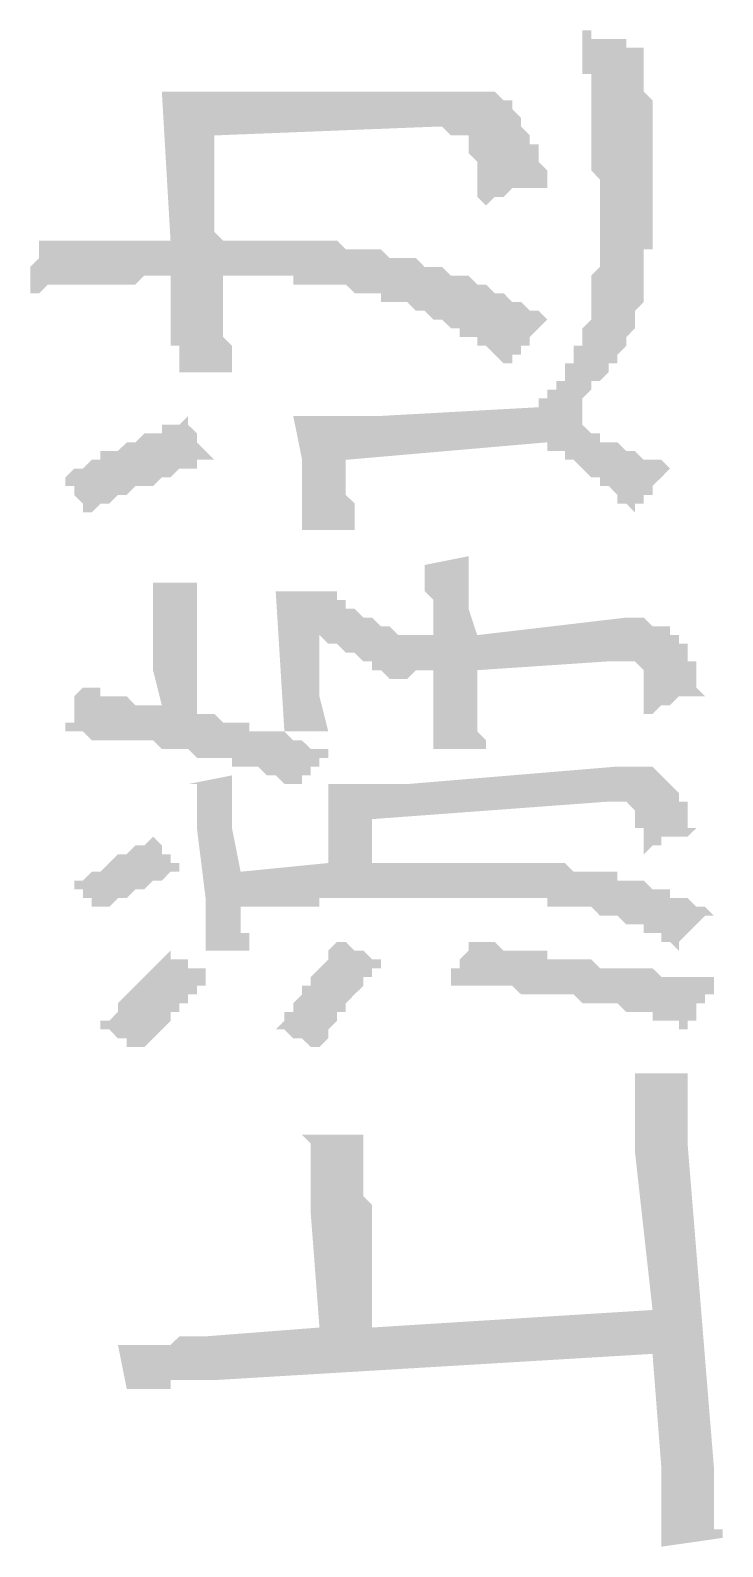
# Model space of a CAD drawing. Header units: millimetres. Extents: x 6156 to 7119, y 3162 to 3647.
# Drawn here: x 6835.68 to 6840.69, y 3496.28 to 3507.26 of the extents above; entities that cross this region are included whole.
import ezdxf

# ---------------------------------------------------------------- set-up
doc = ezdxf.new("R2010")
doc.units = ezdxf.units.MM
doc.layers.add('图层1', color=7, linetype='Continuous')

msp = doc.modelspace()

# ---------------------------------------------------------------- hatches: boundary and pattern name
at = {"layer": '图层1', "transparency": 33554559}
h = msp.add_hatch(color=256, dxfattribs=at)
h.paths.add_polyline_path([(6836.693, 3505.484), (6836.63, 3505.484), (6836.566, 3505.484), (6836.503, 3505.484), (6836.439, 3505.42), (6836.376, 3505.42), (6836.376, 3505.42), (6836.312, 3505.42), (6836.249, 3505.42), (6836.185, 3505.42), (6836.122, 3505.42), (6836.122, 3505.42), (6836.058, 3505.42), (6835.995, 3505.42), (6835.931, 3505.42), (6835.931, 3505.42), (6835.868, 3505.42), (6835.804, 3505.42), (6835.804, 3505.42), (6835.741, 3505.357), (6835.677, 3505.357), (6835.677, 3505.357), (6835.677, 3505.42), (6835.677, 3505.484), (6835.677, 3505.484), (6835.677, 3505.547), (6835.741, 3505.611), (6835.741, 3505.611), (6835.741, 3505.674), (6835.741, 3505.674), (6835.741, 3505.738), (6835.741, 3505.738), (6835.741, 3505.738), (6835.804, 3505.738), (6835.804, 3505.738), (6835.868, 3505.738), (6835.868, 3505.738), (6835.931, 3505.738), (6835.995, 3505.738), (6835.995, 3505.738), (6836.058, 3505.738), (6836.122, 3505.738), (6836.185, 3505.738), (6836.249, 3505.738), (6836.249, 3505.738), (6836.312, 3505.738), (6836.376, 3505.738), (6836.439, 3505.738), (6836.503, 3505.738), (6836.566, 3505.738), (6836.63, 3505.738), (6836.693, 3505.738), (6836.63, 3506.817), (6836.63, 3506.817), (6836.693, 3506.817), (6836.757, 3506.817), (6836.82, 3506.817), (6836.884, 3506.817), (6836.884, 3506.817), (6836.947, 3506.817), (6837.011, 3506.817), (6837.074, 3506.817), (6837.138, 3506.817), (6837.138, 3506.817), (6837.201, 3506.817), (6837.265, 3506.817), (6837.265, 3506.817), (6838.788, 3506.817), (6838.852, 3506.817), (6838.915, 3506.817), (6838.979, 3506.817), (6838.979, 3506.817), (6839.042, 3506.817), (6839.106, 3506.754), (6839.106, 3506.754), (6839.169, 3506.754), (6839.169, 3506.69), (6839.169, 3506.69), (6839.233, 3506.627), (6839.233, 3506.627), (6839.233, 3506.627), (6839.233, 3506.563), (6839.296, 3506.5), (6839.296, 3506.5), (6839.296, 3506.436), (6839.36, 3506.436), (6839.36, 3506.373), (6839.36, 3506.373), (6839.36, 3506.309), (6839.423, 3506.246), (6839.423, 3506.246), (6839.423, 3506.182), (6839.423, 3506.182), (6839.423, 3506.182), (6839.423, 3506.119), (6839.36, 3506.119), (6839.296, 3506.119), (6839.296, 3506.119), (6839.233, 3506.119), (6839.169, 3506.119), (6839.106, 3506.055), (6839.106, 3506.055), (6839.042, 3506.055), (6838.979, 3505.992), (6838.979, 3505.992), (6838.979, 3505.992), (6838.915, 3506.055), (6838.915, 3506.055), (6838.915, 3506.119), (6838.915, 3506.182), (6838.915, 3506.246), (6838.915, 3506.246), (6838.915, 3506.309), (6838.915, 3506.309), (6838.852, 3506.373), (6838.852, 3506.373), (6838.852, 3506.436), (6838.852, 3506.436), (6838.852, 3506.436), (6838.852, 3506.5), (6838.788, 3506.5), (6838.788, 3506.5), (6838.725, 3506.5), (6838.661, 3506.563), (6838.598, 3506.563), (6838.598, 3506.563), (6837.011, 3506.5), (6837.011, 3505.801), (6837.074, 3505.738), (6837.138, 3505.738), (6837.201, 3505.738), (6837.265, 3505.738), (6837.328, 3505.738), (6837.392, 3505.738), (6837.455, 3505.738), (6837.455, 3505.738), (6837.519, 3505.738), (6837.582, 3505.738), (6837.646, 3505.738), (6837.709, 3505.738), (6837.709, 3505.738), (6837.773, 3505.738), (6837.836, 3505.738), (6837.9, 3505.738), (6837.9, 3505.738), (6837.963, 3505.674), (6838.027, 3505.674), (6838.09, 3505.674), (6838.09, 3505.674), (6838.154, 3505.674), (6838.217, 3505.674), (6838.217, 3505.674), (6838.28, 3505.611), (6838.28, 3505.611), (6838.344, 3505.611), (6838.407, 3505.611), (6838.407, 3505.611), (6838.471, 3505.611), (6838.534, 3505.547), (6838.534, 3505.547), (6838.598, 3505.547), (6838.661, 3505.547), (6838.661, 3505.547), (6838.725, 3505.484), (6838.788, 3505.484), (6838.788, 3505.484), (6838.852, 3505.484), (6838.915, 3505.42), (6838.915, 3505.42), (6838.979, 3505.42), (6839.042, 3505.357), (6839.042, 3505.357), (6839.106, 3505.357), (6839.169, 3505.293), (6839.169, 3505.293), (6839.233, 3505.293), (6839.296, 3505.23), (6839.296, 3505.23), (6839.36, 3505.23), (6839.423, 3505.166), (6839.423, 3505.166), (6839.423, 3505.166), (6839.36, 3505.103), (6839.36, 3505.103), (6839.296, 3505.039), (6839.296, 3505.039), (6839.296, 3504.976), (6839.233, 3504.976), (6839.233, 3504.912), (6839.169, 3504.912), (6839.169, 3504.849), (6839.169, 3504.849), (6839.106, 3504.849), (6839.106, 3504.849), (6839.042, 3504.912), (6839.042, 3504.912), (6838.979, 3504.976), (6838.979, 3504.976), (6838.915, 3504.976), (6838.915, 3505.039), (6838.852, 3505.039), (6838.788, 3505.039), (6838.788, 3505.103), (6838.725, 3505.103), (6838.725, 3505.103), (6838.661, 3505.166), (6838.598, 3505.166), (6838.598, 3505.166), (6838.534, 3505.23), (6838.471, 3505.23), (6838.471, 3505.23), (6838.407, 3505.293), (6838.344, 3505.293), (6838.28, 3505.293), (6838.28, 3505.293), (6838.217, 3505.293), (6838.217, 3505.357), (6838.154, 3505.357), (6838.09, 3505.357), (6838.09, 3505.357), (6838.027, 3505.357), (6837.963, 3505.42), (6837.963, 3505.42), (6837.9, 3505.42), (6837.836, 3505.42), (6837.773, 3505.42), (6837.773, 3505.42), (6837.709, 3505.42), (6837.646, 3505.42), (6837.582, 3505.42), (6837.582, 3505.484), (6837.519, 3505.484), (6837.455, 3505.484), (6837.392, 3505.484), (6837.328, 3505.484), (6837.328, 3505.484), (6837.265, 3505.484), (6837.201, 3505.484), (6837.138, 3505.484), (6837.074, 3505.484), (6837.074, 3505.484), (6837.074, 3505.42), (6837.074, 3505.42), (6837.074, 3505.357), (6837.074, 3505.293), (6837.074, 3505.293), (6837.074, 3505.23), (6837.074, 3505.23), (6837.074, 3505.166), (6837.074, 3505.103), (6837.074, 3505.103), (6837.074, 3505.039), (6837.074, 3505.039), (6837.138, 3504.976), (6837.138, 3504.976), (6837.138, 3504.912), (6837.138, 3504.849), (6837.138, 3504.849), (6837.138, 3504.785), (6837.138, 3504.785), (6836.757, 3504.785), (6836.757, 3504.785), (6836.757, 3504.849), (6836.757, 3504.849), (6836.757, 3504.912), (6836.757, 3504.912), (6836.757, 3504.976), (6836.693, 3504.976), (6836.693, 3505.039), (6836.693, 3505.103), (6836.693, 3505.103), (6836.693, 3505.166), (6836.693, 3505.166), (6836.693, 3505.23), (6836.693, 3505.293), (6836.693, 3505.293), (6836.693, 3505.357), (6836.693, 3505.42), (6836.693, 3505.42), (6836.693, 3505.484)], flags=0)
h.paths.add_polyline_path([(6837.582, 3504.468), (6837.646, 3504.468), (6837.709, 3504.468), (6837.773, 3504.468), (6837.836, 3504.468), (6837.836, 3504.468), (6837.9, 3504.468), (6837.963, 3504.468), (6838.027, 3504.468), (6838.09, 3504.468), (6838.09, 3504.468), (6838.154, 3504.468), (6838.217, 3504.468), (6838.217, 3504.468), (6839.36, 3504.531), (6839.36, 3504.595), (6839.423, 3504.595), (6839.423, 3504.595), (6839.423, 3504.658), (6839.487, 3504.658), (6839.487, 3504.722), (6839.487, 3504.722), (6839.55, 3504.722), (6839.55, 3504.785), (6839.55, 3504.785), (6839.55, 3504.849), (6839.614, 3504.849), (6839.614, 3504.912), (6839.614, 3504.912), (6839.614, 3504.976), (6839.677, 3504.976), (6839.677, 3505.039), (6839.677, 3505.039), (6839.677, 3505.103), (6839.677, 3505.103), (6839.741, 3505.166), (6839.741, 3505.23), (6839.741, 3505.23), (6839.741, 3505.293), (6839.741, 3505.293), (6839.741, 3505.357), (6839.741, 3505.42), (6839.741, 3505.42), (6839.741, 3505.484), (6839.804, 3505.547), (6839.804, 3505.547), (6839.804, 3505.611), (6839.804, 3505.674), (6839.804, 3505.738), (6839.804, 3505.738), (6839.804, 3505.801), (6839.804, 3505.865), (6839.804, 3505.865), (6839.804, 3505.928), (6839.804, 3505.992), (6839.804, 3505.992), (6839.804, 3506.055), (6839.804, 3506.119), (6839.804, 3506.119), (6839.804, 3506.182), (6839.741, 3506.246), (6839.741, 3506.309), (6839.741, 3506.309), (6839.741, 3506.373), (6839.741, 3506.436), (6839.741, 3506.436), (6839.741, 3506.5), (6839.741, 3506.5), (6839.741, 3506.563), (6839.741, 3506.627), (6839.741, 3506.627), (6839.741, 3506.69), (6839.741, 3506.69), (6839.741, 3506.754), (6839.741, 3506.817), (6839.741, 3506.817), (6839.741, 3506.881), (6839.741, 3506.881), (6839.741, 3506.944), (6839.677, 3506.944), (6839.677, 3507.008), (6839.677, 3507.008), (6839.677, 3507.071), (6839.677, 3507.071), (6839.677, 3507.135), (6839.677, 3507.135), (6839.677, 3507.198), (6839.677, 3507.198), (6839.677, 3507.262), (6839.677, 3507.262), (6839.677, 3507.262), (6839.677, 3507.262), (6839.677, 3507.262), (6839.741, 3507.262), (6839.741, 3507.198), (6839.804, 3507.198), (6839.804, 3507.198), (6839.868, 3507.198), (6839.931, 3507.198), (6839.995, 3507.198), (6839.995, 3507.135), (6840.058, 3507.135), (6840.122, 3507.135), (6840.122, 3507.135), (6840.122, 3507.071), (6840.122, 3507.071), (6840.122, 3507.008), (6840.122, 3506.944), (6840.122, 3506.944), (6840.122, 3506.881), (6840.122, 3506.881), (6840.122, 3506.817), (6840.185, 3506.754), (6840.185, 3506.754), (6840.185, 3506.69), (6840.185, 3506.69), (6840.185, 3506.627), (6840.185, 3506.627), (6840.185, 3506.563), (6840.185, 3506.5), (6840.185, 3506.5), (6840.185, 3506.436), (6840.185, 3506.436), (6840.185, 3506.373), (6840.185, 3506.309), (6840.185, 3506.309), (6840.185, 3506.246), (6840.185, 3506.246), (6840.185, 3506.182), (6840.185, 3506.182), (6840.185, 3506.119), (6840.185, 3506.055), (6840.185, 3506.055), (6840.185, 3505.992), (6840.185, 3505.928), (6840.185, 3505.928), (6840.185, 3505.865), (6840.185, 3505.865), (6840.185, 3505.801), (6840.185, 3505.738), (6840.185, 3505.738), (6840.185, 3505.674), (6840.122, 3505.674), (6840.122, 3505.611), (6840.122, 3505.611), (6840.122, 3505.547), (6840.122, 3505.484), (6840.122, 3505.484), (6840.122, 3505.42), (6840.122, 3505.42), (6840.122, 3505.357), (6840.122, 3505.357), (6840.122, 3505.293), (6840.122, 3505.293), (6840.058, 3505.23), (6840.058, 3505.166), (6840.058, 3505.166), (6840.058, 3505.103), (6840.058, 3505.103), (6839.995, 3505.039), (6839.995, 3505.039), (6839.995, 3504.976), (6839.931, 3504.912), (6839.931, 3504.912), (6839.931, 3504.849), (6839.868, 3504.849), (6839.868, 3504.785), (6839.868, 3504.785), (6839.804, 3504.722), (6839.804, 3504.722), (6839.741, 3504.722), (6839.741, 3504.658), (6839.677, 3504.595), (6839.677, 3504.595), (6839.677, 3504.531), (6839.677, 3504.531), (6839.677, 3504.468), (6839.677, 3504.468), (6839.677, 3504.404), (6839.677, 3504.404), (6839.677, 3504.404), (6839.741, 3504.341), (6839.741, 3504.341), (6839.804, 3504.341), (6839.804, 3504.277), (6839.868, 3504.277), (6839.868, 3504.277), (6839.931, 3504.277), (6839.995, 3504.214), (6839.995, 3504.214), (6840.058, 3504.214), (6840.122, 3504.15), (6840.122, 3504.15), (6840.185, 3504.15), (6840.249, 3504.15), (6840.312, 3504.087), (6840.312, 3504.087), (6840.312, 3504.087), (6840.249, 3504.023), (6840.249, 3504.023), (6840.185, 3503.96), (6840.185, 3503.96), (6840.185, 3503.896), (6840.122, 3503.896), (6840.122, 3503.833), (6840.058, 3503.833), (6840.058, 3503.769), (6840.058, 3503.769), (6839.995, 3503.833), (6839.931, 3503.833), (6839.931, 3503.896), (6839.868, 3503.96), (6839.804, 3503.96), (6839.804, 3504.023), (6839.741, 3504.023), (6839.741, 3504.023), (6839.677, 3504.087), (6839.677, 3504.087), (6839.614, 3504.15), (6839.614, 3504.15), (6839.55, 3504.15), (6839.55, 3504.214), (6839.487, 3504.214), (6839.487, 3504.214), (6839.423, 3504.214), (6839.423, 3504.277), (6839.423, 3504.277), (6837.963, 3504.15), (6837.963, 3504.15), (6837.963, 3504.087), (6837.963, 3504.023), (6837.963, 3504.023), (6837.963, 3503.96), (6837.963, 3503.96), (6837.963, 3503.896), (6838.027, 3503.833), (6838.027, 3503.833), (6838.027, 3503.769), (6838.027, 3503.769), (6838.027, 3503.706), (6838.027, 3503.706), (6838.027, 3503.642), (6837.646, 3503.642), (6837.646, 3503.642), (6837.646, 3503.706), (6837.646, 3503.769), (6837.646, 3503.769), (6837.646, 3503.833), (6837.646, 3503.833), (6837.646, 3503.896), (6837.646, 3503.96), (6837.646, 3503.96), (6837.646, 3504.023), (6837.646, 3504.023), (6837.646, 3504.087), (6837.646, 3504.087), (6837.646, 3504.15), (6837.646, 3504.15)], flags=0)
h.paths.add_polyline_path([(6835.931, 3504.023), (6835.995, 3504.087), (6836.058, 3504.087), (6836.122, 3504.15), (6836.185, 3504.15), (6836.185, 3504.214), (6836.249, 3504.214), (6836.312, 3504.214), (6836.376, 3504.277), (6836.439, 3504.277), (6836.439, 3504.277), (6836.503, 3504.341), (6836.566, 3504.341), (6836.566, 3504.341), (6836.63, 3504.341), (6836.63, 3504.404), (6836.693, 3504.404), (6836.693, 3504.404), (6836.757, 3504.404), (6836.757, 3504.404), (6836.82, 3504.468), (6836.82, 3504.468), (6836.82, 3504.404), (6836.82, 3504.404), (6836.884, 3504.341), (6836.884, 3504.341), (6836.884, 3504.277), (6836.947, 3504.214), (6836.947, 3504.214), (6837.011, 3504.15), (6837.011, 3504.15), (6837.011, 3504.15), (6836.947, 3504.15), (6836.947, 3504.15), (6836.884, 3504.15), (6836.884, 3504.087), (6836.82, 3504.087), (6836.82, 3504.087), (6836.757, 3504.087), (6836.757, 3504.087), (6836.693, 3504.023), (6836.63, 3504.023), (6836.63, 3504.023), (6836.566, 3503.96), (6836.503, 3503.96), (6836.439, 3503.96), (6836.376, 3503.896), (6836.312, 3503.896), (6836.249, 3503.833), (6836.185, 3503.833), (6836.122, 3503.769), (6836.058, 3503.769), (6836.058, 3503.833), (6836.058, 3503.833), (6835.995, 3503.896), (6835.995, 3503.896), (6835.995, 3503.96), (6835.931, 3503.96), (6835.931, 3504.023), (6835.931, 3504.023), (6835.931, 3504.023)], flags=0)
h = msp.add_hatch(color=256, dxfattribs=at)
h.paths.add_polyline_path([(6837.582, 3501.737), (6837.582, 3501.801), (6837.518, 3501.801), (6837.518, 3501.801), (6837.455, 3501.864), (6837.392, 3501.864), (6837.392, 3501.864), (6837.328, 3501.928), (6837.265, 3501.928), (6837.265, 3501.928), (6837.201, 3501.928), (6837.138, 3501.928), (6837.138, 3501.991), (6837.074, 3501.991), (6837.011, 3501.991), (6836.947, 3501.991), (6836.947, 3501.991), (6836.884, 3501.991), (6836.82, 3502.055), (6836.82, 3502.055), (6836.757, 3502.055), (6836.693, 3502.055), (6836.63, 3502.055), (6836.63, 3502.055), (6836.566, 3502.118), (6836.503, 3502.118), (6836.439, 3502.118), (6836.376, 3502.118), (6836.376, 3502.118), (6836.376, 3502.118), (6836.312, 3502.118), (6836.249, 3502.118), (6836.185, 3502.118), (6836.122, 3502.118), (6836.122, 3502.118), (6836.058, 3502.182), (6835.995, 3502.182), (6835.931, 3502.182), (6835.931, 3502.182), (6835.931, 3502.182), (6835.931, 3502.245), (6835.995, 3502.245), (6835.995, 3502.309), (6835.995, 3502.309), (6835.995, 3502.372), (6835.995, 3502.436), (6835.995, 3502.436), (6836.058, 3502.499), (6836.058, 3502.499), (6836.058, 3502.499), (6836.122, 3502.499), (6836.185, 3502.499), (6836.185, 3502.436), (6836.249, 3502.436), (6836.312, 3502.436), (6836.312, 3502.436), (6836.376, 3502.436), (6836.439, 3502.372), (6836.439, 3502.372), (6836.503, 3502.372), (6836.566, 3502.372), (6836.63, 3502.372), (6836.63, 3502.372), (6836.566, 3502.626), (6836.566, 3502.69), (6836.566, 3502.69), (6836.566, 3502.753), (6836.566, 3502.753), (6836.566, 3502.817), (6836.566, 3502.88), (6836.566, 3502.88), (6836.566, 3502.944), (6836.566, 3502.944), (6836.566, 3503.007), (6836.566, 3503.007), (6836.566, 3503.071), (6836.566, 3503.134), (6836.566, 3503.134), (6836.566, 3503.198), (6836.566, 3503.261), (6836.503, 3503.261), (6836.884, 3503.261), (6836.884, 3503.261), (6836.884, 3503.198), (6836.884, 3503.198), (6836.884, 3503.134), (6836.884, 3503.071), (6836.884, 3503.071), (6836.884, 3503.007), (6836.884, 3503.007), (6836.884, 3502.944), (6836.884, 3502.88), (6836.884, 3502.88), (6836.884, 3502.817), (6836.884, 3502.817), (6836.884, 3502.753), (6836.884, 3502.753), (6836.884, 3502.69), (6836.884, 3502.626), (6836.884, 3502.626), (6836.884, 3502.309), (6836.947, 3502.309), (6837.011, 3502.309), (6837.074, 3502.245), (6837.138, 3502.245), (6837.138, 3502.245), (6837.201, 3502.245), (6837.201, 3502.245), (6837.265, 3502.245), (6837.265, 3502.182), (6837.328, 3502.182), (6837.392, 3502.182), (6837.455, 3502.182), (6837.455, 3502.182), (6837.518, 3502.182), (6837.455, 3503.198), (6837.772, 3503.198), (6837.836, 3503.198), (6837.899, 3503.198), (6837.899, 3503.134), (6837.963, 3503.134), (6837.963, 3503.071), (6838.026, 3503.071), (6838.026, 3503.071), (6838.026, 3503.071), (6838.09, 3503.007), (6838.153, 3503.007), (6838.153, 3503.007), (6838.217, 3502.944), (6838.217, 3502.944), (6838.28, 3502.944), (6838.344, 3502.88), (6838.344, 3502.88), (6838.598, 3502.88), (6838.598, 3503.071), (6838.598, 3503.071), (6838.598, 3503.071), (6838.598, 3503.134), (6838.598, 3503.134), (6838.534, 3503.198), (6838.534, 3503.261), (6838.534, 3503.261), (6838.534, 3503.325), (6838.534, 3503.388), (6838.534, 3503.388), (6838.852, 3503.452), (6838.852, 3503.388), (6838.852, 3503.325), (6838.852, 3503.325), (6838.852, 3503.261), (6838.852, 3503.198), (6838.852, 3503.198), (6838.852, 3503.134), (6838.852, 3503.134), (6838.852, 3503.071), (6838.852, 3503.071), (6838.915, 3502.88), (6839.995, 3503.007), (6840.058, 3503.007), (6840.122, 3503.007), (6840.122, 3503.007), (6840.185, 3502.944), (6840.249, 3502.944), (6840.249, 3502.944), (6840.312, 3502.944), (6840.312, 3502.88), (6840.376, 3502.88), (6840.376, 3502.88), (6840.376, 3502.88), (6840.376, 3502.817), (6840.439, 3502.817), (6840.439, 3502.753), (6840.439, 3502.753), (6840.439, 3502.69), (6840.503, 3502.69), (6840.503, 3502.626), (6840.503, 3502.626), (6840.503, 3502.563), (6840.503, 3502.499), (6840.566, 3502.436), (6840.566, 3502.436), (6840.503, 3502.436), (6840.503, 3502.436), (6840.439, 3502.436), (6840.376, 3502.436), (6840.312, 3502.372), (6840.312, 3502.372), (6840.249, 3502.372), (6840.185, 3502.309), (6840.122, 3502.309), (6840.122, 3502.309), (6840.122, 3502.372), (6840.122, 3502.372), (6840.122, 3502.436), (6840.122, 3502.499), (6840.122, 3502.499), (6840.122, 3502.563), (6840.122, 3502.563), (6840.122, 3502.626), (6840.122, 3502.626), (6840.122, 3502.626), (6840.058, 3502.69), (6840.058, 3502.69), (6839.995, 3502.69), (6839.931, 3502.69), (6839.868, 3502.69), (6839.868, 3502.69), (6838.915, 3502.626), (6838.915, 3502.499), (6838.915, 3502.436), (6838.915, 3502.436), (6838.915, 3502.372), (6838.915, 3502.372), (6838.915, 3502.309), (6838.915, 3502.309), (6838.915, 3502.245), (6838.915, 3502.245), (6838.915, 3502.182), (6838.979, 3502.118), (6838.979, 3502.118), (6838.979, 3502.055), (6838.598, 3502.055), (6838.598, 3502.118), (6838.598, 3502.118), (6838.598, 3502.182), (6838.598, 3502.245), (6838.598, 3502.245), (6838.598, 3502.309), (6838.598, 3502.309), (6838.598, 3502.372), (6838.598, 3502.372), (6838.598, 3502.436), (6838.598, 3502.436), (6838.598, 3502.626), (6838.534, 3502.626), (6838.534, 3502.626), (6838.471, 3502.626), (6838.407, 3502.563), (6838.344, 3502.563), (6838.28, 3502.563), (6838.28, 3502.563), (6838.217, 3502.626), (6838.217, 3502.626), (6838.153, 3502.626), (6838.153, 3502.69), (6838.09, 3502.69), (6838.09, 3502.69), (6838.026, 3502.753), (6838.026, 3502.753), (6837.963, 3502.753), (6837.899, 3502.817), (6837.899, 3502.817), (6837.836, 3502.817), (6837.772, 3502.88), (6837.772, 3502.88), (6837.772, 3502.436), (6837.836, 3502.182), (6837.518, 3502.182), (6837.582, 3502.118), (6837.582, 3502.118), (6837.645, 3502.118), (6837.709, 3502.055), (6837.709, 3502.055), (6837.772, 3502.055), (6837.836, 3502.055), (6837.836, 3502.055), (6837.836, 3501.991), (6837.772, 3501.991), (6837.772, 3501.928), (6837.709, 3501.928), (6837.709, 3501.864), (6837.645, 3501.864), (6837.645, 3501.801), (6837.582, 3501.801), (6837.582, 3501.737)], flags=0)
h.paths.add_polyline_path([(6840.122, 3501.293), (6840.122, 3501.356), (6840.122, 3501.42), (6840.122, 3501.483), (6840.058, 3501.483), (6840.058, 3501.547), (6840.058, 3501.61), (6840.058, 3501.61), (6840.058, 3501.61), (6840.058, 3501.61), (6839.995, 3501.674), (6839.995, 3501.674), (6839.931, 3501.674), (6839.868, 3501.674), (6838.153, 3501.547), (6838.153, 3501.229), (6838.217, 3501.229), (6838.28, 3501.229), (6838.344, 3501.229), (6838.344, 3501.229), (6838.407, 3501.229), (6838.471, 3501.229), (6838.534, 3501.229), (6838.598, 3501.229), (6838.598, 3501.229), (6838.661, 3501.229), (6838.725, 3501.229), (6838.788, 3501.229), (6838.852, 3501.229), (6838.852, 3501.229), (6838.915, 3501.229), (6838.979, 3501.229), (6839.042, 3501.229), (6839.042, 3501.229), (6839.106, 3501.229), (6839.169, 3501.229), (6839.233, 3501.229), (6839.296, 3501.229), (6839.296, 3501.229), (6839.36, 3501.229), (6839.423, 3501.229), (6839.487, 3501.229), (6839.487, 3501.229), (6839.487, 3501.229), (6839.55, 3501.229), (6839.614, 3501.166), (6839.677, 3501.166), (6839.741, 3501.166), (6839.741, 3501.166), (6839.804, 3501.166), (6839.868, 3501.166), (6839.931, 3501.166), (6839.931, 3501.102), (6839.995, 3501.102), (6840.058, 3501.102), (6840.058, 3501.102), (6840.122, 3501.102), (6840.185, 3501.039), (6840.185, 3501.039), (6840.249, 3501.039), (6840.312, 3501.039), (6840.312, 3500.975), (6840.376, 3500.975), (6840.439, 3500.975), (6840.439, 3500.975), (6840.503, 3500.912), (6840.566, 3500.912), (6840.566, 3500.912), (6840.63, 3500.848), (6840.566, 3500.848), (6840.566, 3500.848), (6840.503, 3500.785), (6840.503, 3500.785), (6840.439, 3500.721), (6840.439, 3500.721), (6840.376, 3500.658), (6840.376, 3500.658), (6840.376, 3500.594), (6840.312, 3500.658), (6840.312, 3500.658), (6840.249, 3500.658), (6840.249, 3500.721), (6840.185, 3500.721), (6840.122, 3500.721), (6840.122, 3500.785), (6840.058, 3500.785), (6839.995, 3500.785), (6839.995, 3500.785), (6839.931, 3500.848), (6839.868, 3500.848), (6839.868, 3500.848), (6839.804, 3500.848), (6839.741, 3500.912), (6839.677, 3500.912), (6839.677, 3500.912), (6839.614, 3500.912), (6839.614, 3500.912), (6839.55, 3500.912), (6839.487, 3500.912), (6839.423, 3500.912), (6839.423, 3500.975), (6839.36, 3500.975), (6839.296, 3500.975), (6839.233, 3500.975), (6839.233, 3500.975), (6839.169, 3500.975), (6839.106, 3500.975), (6839.042, 3500.975), (6838.979, 3500.975), (6838.979, 3500.975), (6838.915, 3500.975), (6838.852, 3500.975), (6838.852, 3500.975), (6838.788, 3500.975), (6838.725, 3500.975), (6838.661, 3500.975), (6838.598, 3500.975), (6838.598, 3500.975), (6838.534, 3500.975), (6838.471, 3500.975), (6838.407, 3500.975), (6838.344, 3500.975), (6838.344, 3500.975), (6838.28, 3500.975), (6838.217, 3500.975), (6838.153, 3500.975), (6838.09, 3500.975), (6838.09, 3500.975), (6838.026, 3500.975), (6837.963, 3500.975), (6837.963, 3500.975), (6837.899, 3500.975), (6837.836, 3500.975), (6837.772, 3500.975), (6837.772, 3500.912), (6837.709, 3500.912), (6837.645, 3500.912), (6837.582, 3500.912), (6837.518, 3500.912), (6837.518, 3500.912), (6837.455, 3500.912), (6837.392, 3500.912), (6837.328, 3500.912), (6837.265, 3500.912), (6837.265, 3500.912), (6837.201, 3500.912), (6837.201, 3500.848), (6837.201, 3500.848), (6837.201, 3500.785), (6837.201, 3500.785), (6837.201, 3500.721), (6837.265, 3500.721), (6837.265, 3500.658), (6837.265, 3500.594), (6836.947, 3500.594), (6836.947, 3500.658), (6836.947, 3500.721), (6836.947, 3500.721), (6836.947, 3500.785), (6836.947, 3500.848), (6836.947, 3500.848), (6836.947, 3500.912), (6836.947, 3500.912), (6836.947, 3500.975), (6836.947, 3500.975), (6836.947, 3500.975), (6836.884, 3501.483), (6836.884, 3501.547), (6836.884, 3501.547), (6836.884, 3501.61), (6836.884, 3501.61), (6836.884, 3501.674), (6836.884, 3501.737), (6836.884, 3501.737), (6836.884, 3501.801), (6836.82, 3501.801), (6837.138, 3501.864), (6837.138, 3501.801), (6837.138, 3501.737), (6837.138, 3501.737), (6837.138, 3501.674), (6837.138, 3501.674), (6837.138, 3501.61), (6837.138, 3501.61), (6837.138, 3501.547), (6837.138, 3501.483), (6837.138, 3501.483), (6837.201, 3501.166), (6837.836, 3501.229), (6837.836, 3501.801), (6837.899, 3501.801), (6837.899, 3501.801), (6837.963, 3501.801), (6838.026, 3501.801), (6838.09, 3501.801), (6838.153, 3501.801), (6838.153, 3501.801), (6838.217, 3501.801), (6838.28, 3501.801), (6838.344, 3501.801), (6838.344, 3501.801), (6838.407, 3501.801), (6839.931, 3501.928), (6839.995, 3501.928), (6840.058, 3501.928), (6840.122, 3501.928), (6840.185, 3501.928), (6840.185, 3501.928), (6840.249, 3501.864), (6840.249, 3501.864), (6840.249, 3501.864), (6840.312, 3501.801), (6840.312, 3501.801), (6840.312, 3501.801), (6840.376, 3501.737), (6840.376, 3501.737), (6840.376, 3501.674), (6840.439, 3501.674), (6840.439, 3501.61), (6840.439, 3501.547), (6840.439, 3501.483), (6840.503, 3501.483), (6840.503, 3501.483), (6840.439, 3501.42), (6840.376, 3501.42), (6840.376, 3501.42), (6840.312, 3501.42), (6840.249, 3501.42), (6840.249, 3501.356), (6840.185, 3501.356), (6840.122, 3501.293), (6840.122, 3501.293)], flags=0)
h.paths.add_polyline_path([(6838.852, 3500.658), (6838.915, 3500.658), (6838.979, 3500.658), (6839.042, 3500.658), (6839.106, 3500.594), (6839.169, 3500.594), (6839.233, 3500.594), (6839.296, 3500.594), (6839.296, 3500.594), (6839.36, 3500.594), (6839.423, 3500.594), (6839.423, 3500.531), (6839.487, 3500.531), (6839.487, 3500.531), (6839.55, 3500.531), (6839.55, 3500.531), (6839.614, 3500.531), (6839.677, 3500.531), (6839.741, 3500.531), (6839.741, 3500.531), (6839.804, 3500.467), (6839.868, 3500.467), (6839.931, 3500.467), (6839.995, 3500.467), (6839.995, 3500.467), (6840.058, 3500.467), (6840.058, 3500.467), (6840.122, 3500.467), (6840.185, 3500.467), (6840.249, 3500.404), (6840.249, 3500.404), (6840.312, 3500.404), (6840.376, 3500.404), (6840.439, 3500.404), (6840.503, 3500.404), (6840.503, 3500.404), (6840.566, 3500.404), (6840.63, 3500.404), (6840.63, 3500.404), (6840.63, 3500.34), (6840.63, 3500.277), (6840.566, 3500.277), (6840.566, 3500.213), (6840.503, 3500.213), (6840.503, 3500.15), (6840.503, 3500.15), (6840.503, 3500.086), (6840.439, 3500.086), (6840.439, 3500.023), (6840.439, 3500.023), (6840.376, 3500.023), (6840.376, 3500.086), (6840.312, 3500.086), (6840.249, 3500.086), (6840.185, 3500.086), (6840.185, 3500.15), (6840.122, 3500.15), (6840.058, 3500.15), (6839.995, 3500.15), (6839.995, 3500.15), (6839.931, 3500.213), (6839.868, 3500.213), (6839.868, 3500.213), (6839.804, 3500.213), (6839.741, 3500.213), (6839.741, 3500.213), (6839.741, 3500.213), (6839.677, 3500.213), (6839.614, 3500.277), (6839.55, 3500.277), (6839.487, 3500.277), (6839.423, 3500.277), (6839.423, 3500.277), (6839.36, 3500.277), (6839.296, 3500.277), (6839.233, 3500.277), (6839.233, 3500.277), (6839.169, 3500.34), (6839.169, 3500.34), (6839.106, 3500.34), (6839.106, 3500.34), (6839.042, 3500.34), (6838.979, 3500.34), (6838.915, 3500.34), (6838.915, 3500.34), (6838.852, 3500.34), (6838.788, 3500.34), (6838.725, 3500.34), (6838.725, 3500.34), (6838.725, 3500.404), (6838.725, 3500.467), (6838.788, 3500.467), (6838.788, 3500.531), (6838.788, 3500.531), (6838.852, 3500.594), (6838.852, 3500.594), (6838.852, 3500.658), (6838.852, 3500.658)], flags=0)
h.paths.add_polyline_path([(6838.217, 3500.531), (6838.217, 3500.467), (6838.153, 3500.467), (6838.153, 3500.404), (6838.09, 3500.404), (6838.09, 3500.34), (6838.09, 3500.34), (6838.026, 3500.277), (6838.026, 3500.277), (6837.963, 3500.213), (6837.963, 3500.213), (6837.963, 3500.213), (6837.963, 3500.15), (6837.899, 3500.15), (6837.899, 3500.086), (6837.899, 3500.086), (6837.836, 3500.023), (6837.836, 3499.959), (6837.836, 3499.959), (6837.772, 3499.896), (6837.772, 3499.896), (6837.772, 3499.896), (6837.709, 3499.896), (6837.645, 3499.959), (6837.645, 3499.959), (6837.582, 3499.959), (6837.518, 3500.023), (6837.518, 3500.023), (6837.455, 3500.023), (6837.455, 3500.023), (6837.518, 3500.086), (6837.518, 3500.086), (6837.518, 3500.15), (6837.582, 3500.15), (6837.582, 3500.213), (6837.645, 3500.277), (6837.645, 3500.277), (6837.645, 3500.34), (6837.709, 3500.34), (6837.709, 3500.404), (6837.709, 3500.404), (6837.772, 3500.467), (6837.772, 3500.467), (6837.836, 3500.531), (6837.836, 3500.594), (6837.836, 3500.594), (6837.899, 3500.658), (6837.899, 3500.658), (6837.963, 3500.658), (6838.026, 3500.594), (6838.026, 3500.594), (6838.09, 3500.594), (6838.153, 3500.531), (6838.153, 3500.531), (6838.217, 3500.531), (6838.217, 3500.531)], flags=0)
h.paths.add_polyline_path([(6836.185, 3500.023), (6836.185, 3500.086), (6836.249, 3500.086), (6836.249, 3500.086), (6836.312, 3500.15), (6836.312, 3500.15), (6836.312, 3500.213), (6836.376, 3500.277), (6836.376, 3500.277), (6836.376, 3500.277), (6836.439, 3500.34), (6836.439, 3500.34), (6836.503, 3500.404), (6836.503, 3500.404), (6836.566, 3500.467), (6836.566, 3500.467), (6836.63, 3500.531), (6836.63, 3500.531), (6836.693, 3500.594), (6836.693, 3500.594), (6836.693, 3500.531), (6836.757, 3500.531), (6836.82, 3500.531), (6836.82, 3500.467), (6836.884, 3500.467), (6836.947, 3500.467), (6836.947, 3500.404), (6837.011, 3500.404), (6837.011, 3500.404), (6837.011, 3500.404), (6836.947, 3500.404), (6836.947, 3500.34), (6836.884, 3500.34), (6836.884, 3500.277), (6836.82, 3500.277), (6836.82, 3500.277), (6836.82, 3500.213), (6836.757, 3500.213), (6836.757, 3500.15), (6836.693, 3500.15), (6836.693, 3500.086), (6836.63, 3500.023), (6836.63, 3500.023), (6836.566, 3499.959), (6836.566, 3499.959), (6836.503, 3499.896), (6836.503, 3499.896), (6836.439, 3499.896), (6836.376, 3499.896), (6836.376, 3499.959), (6836.312, 3499.959), (6836.312, 3499.959), (6836.249, 3500.023), (6836.185, 3500.023), (6836.185, 3500.023)], flags=0)
h.paths.add_polyline_path([(6835.995, 3501.102), (6836.058, 3501.102), (6836.122, 3501.166), (6836.185, 3501.166), (6836.249, 3501.229), (6836.249, 3501.229), (6836.312, 3501.293), (6836.376, 3501.293), (6836.376, 3501.293), (6836.439, 3501.356), (6836.503, 3501.356), (6836.503, 3501.356), (6836.503, 3501.356), (6836.566, 3501.42), (6836.566, 3501.42), (6836.566, 3501.42), (6836.63, 3501.356), (6836.63, 3501.356), (6836.63, 3501.293), (6836.693, 3501.293), (6836.693, 3501.229), (6836.757, 3501.229), (6836.757, 3501.166), (6836.757, 3501.166), (6836.757, 3501.166), (6836.693, 3501.166), (6836.63, 3501.102), (6836.566, 3501.102), (6836.566, 3501.102), (6836.503, 3501.039), (6836.439, 3501.039), (6836.439, 3501.039), (6836.376, 3500.975), (6836.376, 3500.975), (6836.312, 3500.975), (6836.249, 3500.912), (6836.249, 3500.912), (6836.185, 3500.912), (6836.185, 3500.848), (6836.185, 3500.912), (6836.122, 3500.912), (6836.122, 3500.975), (6836.058, 3500.975), (6836.058, 3501.039), (6835.995, 3501.039), (6835.995, 3501.102)], flags=0)
msp.add_hatch(color=256, dxfattribs=at).paths.add_polyline_path([(6836.312, 3497.737), (6836.376, 3497.737), (6836.439, 3497.737), (6836.503, 3497.737), (6836.566, 3497.737), (6836.63, 3497.737), (6836.63, 3497.737), (6836.693, 3497.737), (6836.757, 3497.8), (6836.82, 3497.8), (6836.82, 3497.8), (6836.884, 3497.8), (6836.947, 3497.8), (6836.947, 3497.8), (6837.772, 3497.864), (6837.709, 3498.689), (6837.709, 3498.689), (6837.709, 3498.753), (6837.709, 3498.816), (6837.709, 3498.816), (6837.709, 3498.88), (6837.709, 3498.88), (6837.709, 3498.943), (6837.709, 3499.007), (6837.709, 3499.007), (6837.709, 3499.07), (6837.709, 3499.07), (6837.709, 3499.134), (6837.709, 3499.197), (6837.709, 3499.197), (6837.645, 3499.261), (6838.09, 3499.261), (6838.09, 3499.197), (6838.09, 3499.197), (6838.09, 3499.134), (6838.09, 3499.134), (6838.09, 3499.07), (6838.09, 3499.07), (6838.09, 3499.007), (6838.09, 3498.943), (6838.09, 3498.943), (6838.09, 3498.88), (6838.09, 3498.88), (6838.09, 3498.816), (6838.153, 3498.753), (6838.153, 3498.753), (6838.153, 3498.689), (6838.153, 3498.689), (6838.153, 3497.864), (6840.185, 3497.991), (6840.058, 3499.134), (6840.058, 3499.197), (6840.058, 3499.261), (6840.058, 3499.261), (6840.058, 3499.324), (6840.058, 3499.324), (6840.058, 3499.388), (6840.058, 3499.388), (6840.058, 3499.451), (6840.058, 3499.515), (6840.058, 3499.515), (6840.058, 3499.578), (6840.058, 3499.578), (6840.058, 3499.642), (6840.058, 3499.705), (6840.439, 3499.705), (6840.439, 3499.642), (6840.439, 3499.642), (6840.439, 3499.578), (6840.439, 3499.515), (6840.439, 3499.515), (6840.439, 3499.451), (6840.439, 3499.451), (6840.439, 3499.388), (6840.439, 3499.324), (6840.439, 3499.324), (6840.439, 3499.261), (6840.439, 3499.261), (6840.439, 3499.197), (6840.439, 3499.197), (6840.63, 3496.848), (6840.63, 3496.848), (6840.63, 3496.784), (6840.63, 3496.784), (6840.63, 3496.721), (6840.63, 3496.721), (6840.63, 3496.657), (6840.63, 3496.594), (6840.63, 3496.594), (6840.63, 3496.53), (6840.63, 3496.53), (6840.63, 3496.467), (6840.63, 3496.403), (6840.693, 3496.403), (6840.693, 3496.34), (6840.693, 3496.34), (6840.249, 3496.276), (6840.249, 3496.34), (6840.249, 3496.403), (6840.249, 3496.403), (6840.249, 3496.467), (6840.249, 3496.53), (6840.249, 3496.53), (6840.249, 3496.594), (6840.249, 3496.594), (6840.249, 3496.657), (6840.249, 3496.721), (6840.249, 3496.721), (6840.249, 3496.784), (6840.249, 3496.784), (6840.249, 3496.848), (6840.249, 3496.848), (6840.185, 3497.673), (6837.011, 3497.483), (6836.947, 3497.483), (6836.884, 3497.483), (6836.884, 3497.483), (6836.82, 3497.483), (6836.757, 3497.483), (6836.693, 3497.483), (6836.693, 3497.419), (6836.63, 3497.419), (6836.566, 3497.419), (6836.503, 3497.419), (6836.439, 3497.419), (6836.439, 3497.419), (6836.376, 3497.419), (6836.312, 3497.737)])

doc.saveas('drawing.dxf')
